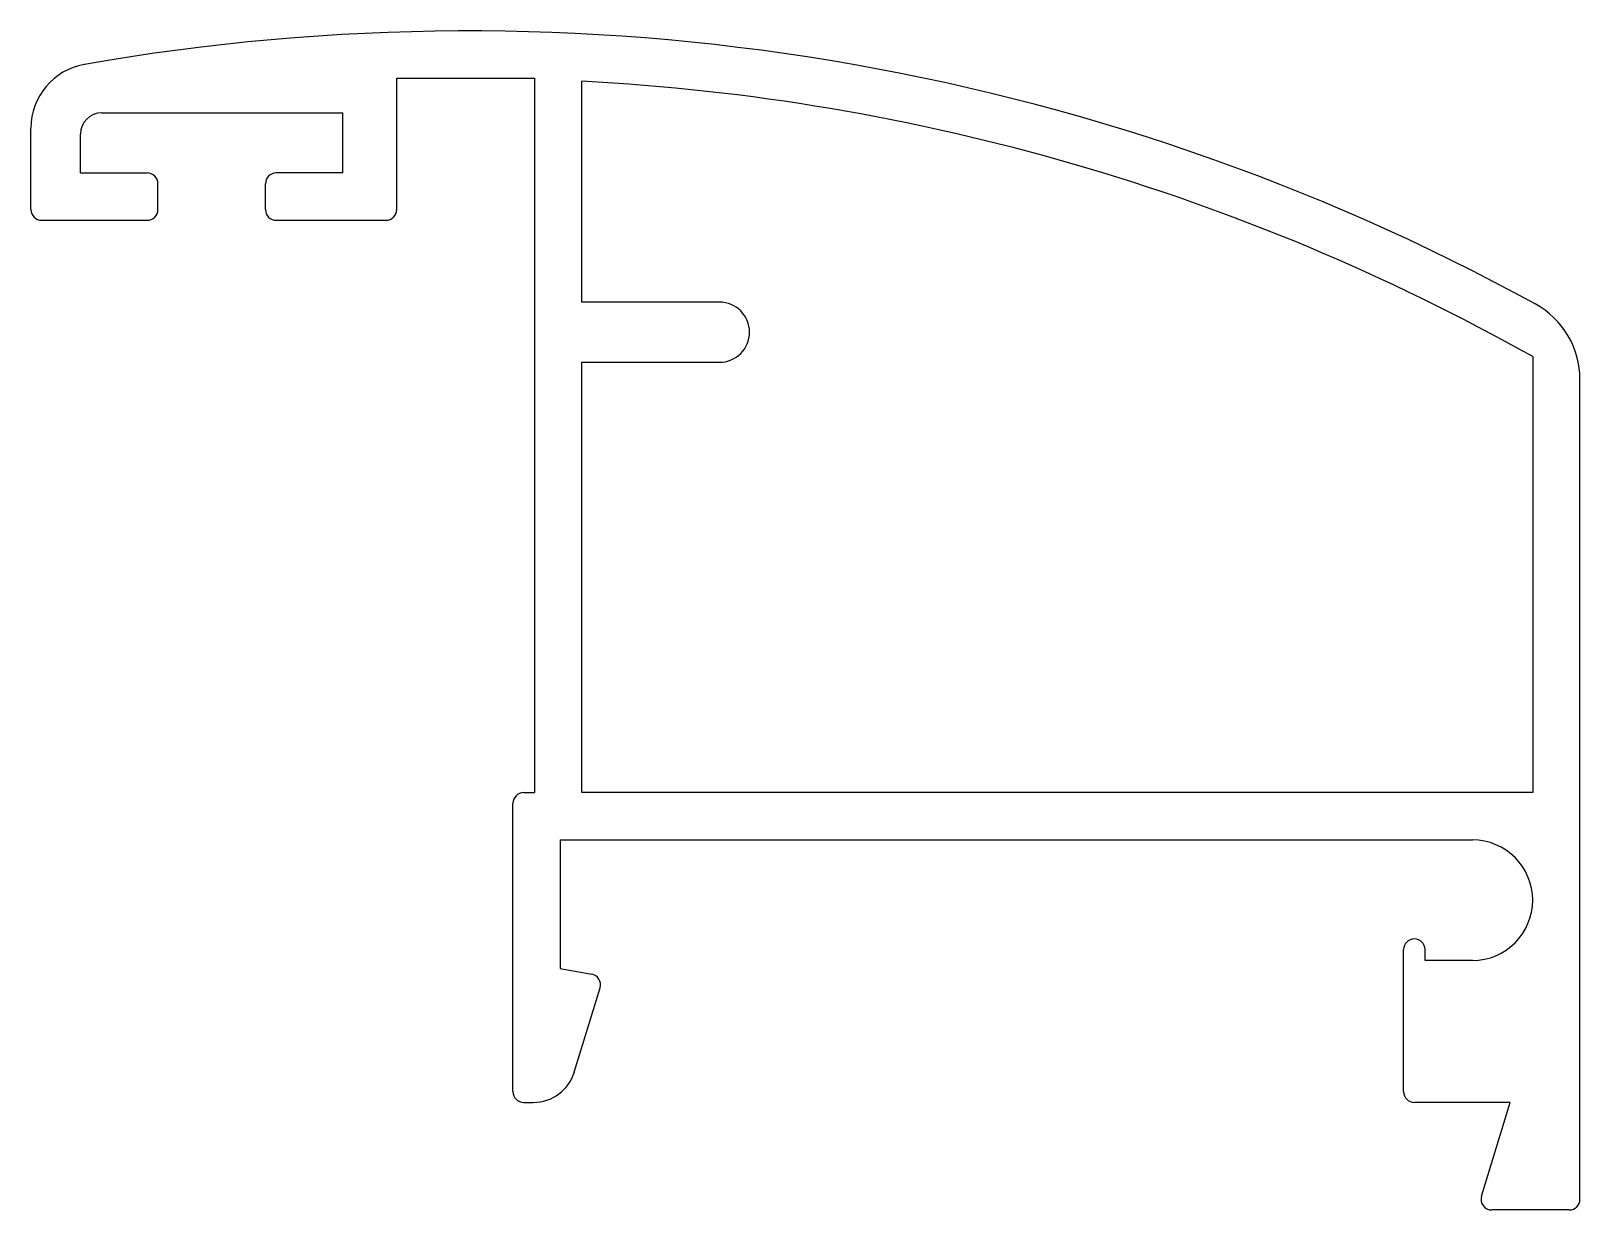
# Model space of a CAD drawing. Extents: x 760.6 to 796.6, y 752.6 to 780.
import ezdxf

# ---------------------------------------------------------------- set-up
doc = ezdxf.new("R2010")
doc.units = 0
doc.layers.get('0').update_dxf_attribs({"linetype": 'CONTINUOUS'})

msp = doc.modelspace()

# ---------------------------------------------------------------- linework, layer by layer
for p, q in [((769.06, 778.892), (772.26, 778.892)), ((769.06, 775.842), (769.06, 778.892)), ((772.26, 778.892), (772.26, 762.292)), ((773.36, 773.692), (773.36, 778.823)), ((762.21, 778.092), (767.81, 778.092)), ((767.81, 776.692), (767.81, 778.092)), ((760.56, 775.842), (760.56, 777.735)), ((761.71, 776.692), (761.71, 777.592)), ((761.71, 776.692), (763.26, 776.692)), ((767.81, 776.692), (766.26, 776.692)), ((763.51, 775.842), (763.51, 776.442)), ((766.01, 775.842), (766.01, 776.442)), ((760.81, 775.592), (763.26, 775.592)), ((766.26, 775.592), (768.81, 775.592)), ((776.56, 773.692), (773.36, 773.692)), ((773.36, 762.292), (773.36, 772.292)), ((773.36, 772.292), (776.56, 772.292)), ((795.46, 772.423), (795.46, 762.292)), ((796.56, 752.842), (796.56, 771.893)), ((772.01, 762.292), (772.26, 762.292)), ((795.46, 762.292), (773.36, 762.292)), ((771.76, 755.342), (771.76, 762.042)), ((772.86, 761.192), (772.86, 758.204)), ((772.86, 761.192), (794.06, 761.192)), ((792.46, 755.342), (792.46, 758.642)), ((792.96, 758.392), (792.96, 758.642)), ((772.86, 758.204), (773.591, 758.075)), ((794.06, 758.392), (792.96, 758.392)), ((773.188, 755.799), (773.787, 757.756)), ((772.01, 755.092), (772.232, 755.092)), ((794.937, 755.092), (792.71, 755.092)), ((794.271, 752.915), (794.937, 755.092)), ((796.31, 752.592), (794.51, 752.592))]:
    msp.add_line(p, q)
for centre, radius, start, end in [((770.733, 728.392), 51.6, 61.2884, 99.9678), ((762.06, 777.735), 1.5, 99.9678, 180), ((770.733, 728.392), 50.5, 60.6816, 87.0171), ((762.21, 777.592), 0.5, 90, 180), ((763.26, 776.442), 0.25, 0, 90), ((766.26, 776.442), 0.25, 90, 180), ((760.81, 775.842), 0.25, 180, 270), ((763.26, 775.842), 0.25, 270, 0), ((766.26, 775.842), 0.25, 180, 270), ((768.81, 775.842), 0.25, 270, 0), ((776.56, 772.992), 0.7, 270, 90), ((794.56, 771.893), 2, 0, 61.2884), ((772.01, 762.042), 0.25, 90, 180), ((794.06, 759.792), 1.4, 270, 90), ((792.71, 758.642), 0.25, 0, 180), ((773.548, 757.829), 0.25, 343, 80), ((772.232, 756.092), 1, 270, 343), ((772.01, 755.342), 0.25, 180, 270), ((792.71, 755.342), 0.25, 180, 270), ((794.51, 752.842), 0.25, 163, 270), ((796.31, 752.842), 0.25, 270, 0)]:
    msp.add_arc(centre, radius, start, end)

doc.saveas('drawing.dxf')
